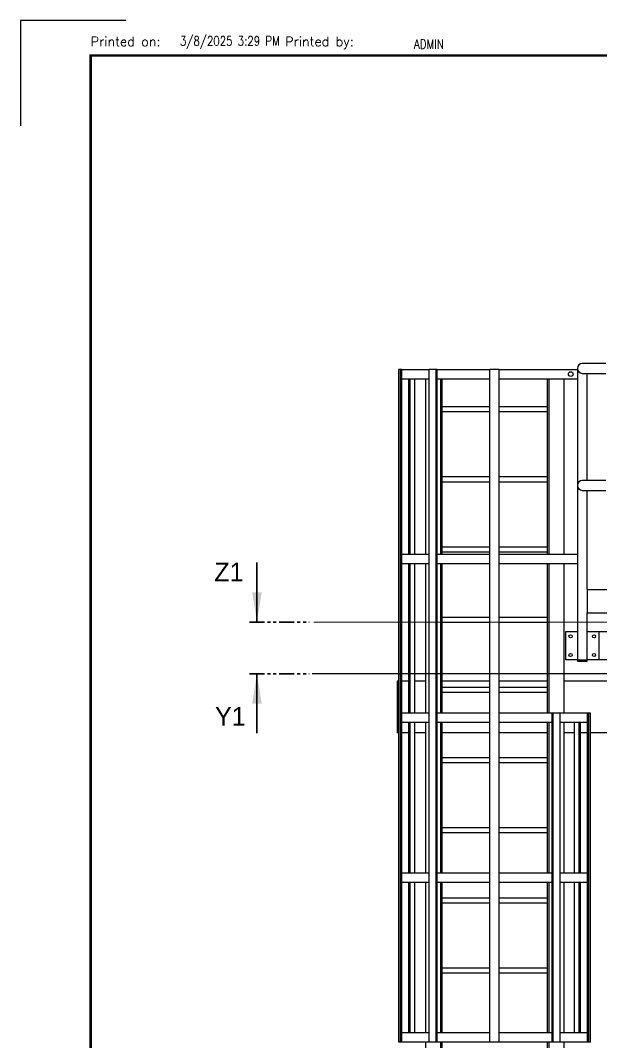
# Model space of a CAD drawing. Header units: millimetres. Extents: x 0 to 16187, y -20471 to 6290.
# Drawn here: x 2721.7 to 2970, y 5484.6 to 5921.5 of the extents above; entities that cross this region are included whole.
import ezdxf
from ezdxf.enums import TextEntityAlignment as Align

# ---------------------------------------------------------------- set-up
doc = ezdxf.new("R2010")
doc.units = ezdxf.units.MM
doc.linetypes.add('PHANTOM', pattern=[12.7, 6.35, -1.27, 1.27, -1.27, 1.27, -1.27])
doc.layers.add('BORDER1', color=3, linetype='Continuous')
doc.layers.add('BORDER2', color=7, linetype='Continuous')
doc.styles.add('ROMANC', font='ROMANC', dxfattribs={"height": 5})
doc.styles.add('ROMAND-1', font='ic-romand.shx')
doc.styles.add('ROMANS', font='ROMANS.shx', dxfattribs={"width": 0.8})
doc.styles.add('ROMANT', font='ROMANT', dxfattribs={"height": 4})

# ---------------------------------------------------------------- blocks, each defined once
blk = doc.blocks.new('*U609')
at = {"layer": 'BORDER1', "color": 154, "true_color": 0x1859a9, "const_width": 1}
blk.add_lwpolyline([(1.81, 811), (1144, 811), (1144, 0), (0, 0), (0, 811)], close=True, dxfattribs=at)
at = {"layer": 'BORDER2'}
blk.add_lwpolyline([(15, 826), (-30, 826), (-30, 781)], dxfattribs=at)
at = {"layer": 'BORDER2', "style": 'ROMANS'}
blk.add_text('Printed on:                 Printed by:', height=4, dxfattribs=at).set_placement((0, 815))
at = {"layer": 'BORDER2', "char_height": 4, "attachment_point": 7, "style": 'ROMANS'}
for s, insert in [('3/8/2025 3:29 PM', (38.14, 813.89)), ('ADMIN', (138.14, 813.89))]:
    blk.add_mtext(s, dxfattribs=dict(at, insert=insert))
at = {"layer": 'BORDER2', "flags": 8}
for tag, height, style, p in [('REV-A', 3.24, 'ROMANS', (986.93, 140.25)), ('RE-A', 8.06, 'ROMANT', (1084.63, 7.17))]:
    blk.add_attdef(tag, text='', height=height, dxfattribs=dict(at, style=style)).set_placement(p, align=Align.CENTER)
at = {"layer": 'BORDER2', "style": 'ROMANS', "width": 3.830216}
blk.add_attdef('DATE-A', text='', height=3.24, dxfattribs=at).set_placement((995.51, 140.25), (1008.51, 140.25), align=Align.FIT)
at = {"layer": 'BORDER2'}
for tag, height, style, p in [('DRN-A', 3.24, 'ROMANS', (1018.38, 140.25)), ('CHD-A', 3.24, 'ROMANS', (1032.35, 140.25)), ('APD-A', 3.24, 'ROMANS', (1046.64, 140.25)), ('CONS_CONT_VEND', 4.2, 'ROMANC', (1061.39, 72.83))]:
    blk.add_attdef(tag, text='', height=height, dxfattribs=dict(at, style=style)).set_placement(p, align=Align.CENTER)
at = {"layer": 'BORDER2', "style": 'ROMANS', "width": 0.8}
for tag, p, height in [('1:X', (997.23, 122.55), 3.5), ('LOC', (1042.74, 122.55), 3.5), ('PROJ_NO', (1118.64, 122.55), 3.5), ('CONS_DRG_NO', (1011, 63), 3)]:
    blk.add_attdef(tag, p, '', height=height, dxfattribs=at)
at = {"layer": 'BORDER2', "lineweight": 30, "width": 0.8, "flags": 104}
blk.add_attdef('COMMENTS-A', text='', height=2.2, dxfattribs=at).set_placement((1055.21, 142.07), align=Align.MIDDLE_LEFT)
at = {"layer": 'BORDER2', "style": 'ROMANS', "width": 0.8}
for tag, p in [('PROJECT_TITLE_1', (1061.07, 55.35)), ('PROJECT_TITLE_2', (1061.07, 49.3))]:
    blk.add_attdef(tag, text='', height=3.5, dxfattribs=at).set_placement(p, align=Align.MIDDLE)
at = {"layer": 'BORDER2', "style": 'ROMANT', "width": 0.8}
for tag, p in [('DRG_TITLE_1', (1061.07, 36.31)), ('DRG_TITLE_2', (1061.07, 28.31)), ('DRG_TITLE_3', (1061.07, 20.31))]:
    blk.add_attdef(tag, text='', height=5, dxfattribs=at).set_placement(p, align=Align.CENTER)
at = {"layer": 'BORDER2', "style": 'ROMANT'}
for tag, p in [('AR', (995, 7.17)), ('PA', (1011.74, 7.17)), ('DC', (1028.45, 7.17)), ('TS', (1120.84, 7.17))]:
    blk.add_attdef(tag, p, '', height=8.06, dxfattribs=at)
for tag, p in [('SRNO', (1074.7, 7.17)), ('SH', (1115.8, 7.18))]:
    blk.add_attdef(tag, text='', height=8.06, dxfattribs=at).set_placement(p, align=Align.RIGHT)
at = {"layer": 'BORDER2', "style": 'ROMANS', "flags": 2}
blk.add_attdef('TB_VERSION', text='', height=2, dxfattribs=at).set_placement((1, -1), align=Align.TOP_LEFT)

msp = doc.modelspace()

# ---------------------------------------------------------------- linework, layer by layer
at = {"color": 7, "linetype": 'Continuous', "lineweight": 25}
for p, q in [((2883.43074, 5484.74012), (2883.43074, 5772.34012)), ((2884.12534, 5772.34012), (2883.43074, 5772.34012)), ((2884.12534, 5484.74012), (2884.12534, 5772.34012)), ((2884.71622, 5772.34012), (2884.12534, 5772.34012)), ((2884.71622, 5484.74012), (2884.71622, 5772.34012)), ((2884.71622, 5772.34012), (2896.33718, 5772.34012)), ((2896.33718, 5484.74012), (2896.33718, 5772.34012)), ((2899.40136, 5772.34012), (2896.33718, 5772.34012)), ((2899.40136, 5484.74012), (2899.40136, 5772.34012)), ((2899.78703, 5772.34012), (2899.40136, 5772.34012)), ((2899.78703, 5484.74012), (2899.78703, 5772.34012)), ((2899.78703, 5772.34012), (2922.35212, 5772.34012)), ((2922.35212, 5484.74012), (2922.35212, 5772.34012)), ((2926.35212, 5772.34012), (2922.35212, 5772.34012)), ((2926.35212, 5484.74012), (2926.35212, 5772.34012)), ((2926.35212, 5772.34012), (2959.69212, 5772.34012)), ((2959.69212, 5772.74012), (2959.69212, 5648.24012)), ((2971.80212, 5774.85012), (2961.80212, 5774.85012)), ((2884.71622, 5768.34012), (2896.33718, 5768.34012)), ((2887.67187, 5693.34012), (2887.67187, 5768.34012)), ((2888.19149, 5693.34012), (2888.19149, 5768.34012)), ((2890.19149, 5693.34012), (2890.19149, 5768.34012)), ((2894.85212, 5768.34012), (2894.85212, 5693.34012)), ((2899.78703, 5768.34012), (2922.35212, 5768.34012)), ((2901.25212, 5768.34012), (2901.25212, 5693.34012)), ((2901.85212, 5768.34012), (2901.85212, 5693.34012)), ((2926.35212, 5768.34012), (2959.69212, 5768.34012)), ((2946.85212, 5768.34012), (2946.85212, 5693.34012)), ((2947.45212, 5768.34012), (2947.45212, 5693.34012)), ((2953.85212, 5768.34012), (2953.85212, 5693.34012)), ((2961.80212, 5770.63012), (2971.80212, 5770.63012)), ((2963.91212, 5724.85012), (2963.91212, 5770.63012)), ((2922.35212, 5756.34012), (2901.85212, 5756.34012)), ((2901.85212, 5754.34012), (2922.35212, 5754.34012)), ((2946.85212, 5756.34012), (2926.35212, 5756.34012)), ((2926.35212, 5754.34012), (2946.85212, 5754.34012)), ((2922.35212, 5726.34012), (2901.85212, 5726.34012)), ((2901.85212, 5724.34012), (2922.35212, 5724.34012)), ((2946.85212, 5726.34012), (2926.35212, 5726.34012)), ((2926.35212, 5724.34012), (2946.85212, 5724.34012)), ((2971.80212, 5724.85012), (2961.80212, 5724.85012)), ((2961.80212, 5720.63012), (2971.80212, 5720.63012)), ((2963.91212, 5678.24012), (2963.91212, 5720.63012)), ((2884.71622, 5693.34012), (2896.33718, 5693.34012)), ((2899.78703, 5693.34012), (2922.35212, 5693.34012)), ((2922.35212, 5696.34012), (2901.85212, 5696.34012)), ((2901.85212, 5694.34012), (2922.35212, 5694.34012)), ((2946.85212, 5696.34012), (2926.35212, 5696.34012)), ((2926.35212, 5694.34012), (2946.85212, 5694.34012)), ((2926.35212, 5693.34012), (2959.69212, 5693.34012)), ((2884.71622, 5689.34012), (2896.33718, 5689.34012)), ((2887.67187, 5625.34012), (2887.67187, 5689.34012)), ((2888.19149, 5625.34012), (2888.19149, 5689.34012)), ((2890.19149, 5625.34012), (2890.19149, 5689.34012)), ((2894.85212, 5689.34012), (2894.85212, 5625.34012)), ((2899.78703, 5689.34012), (2922.35212, 5689.34012)), ((2901.25212, 5689.34012), (2901.25212, 5625.34012)), ((2901.85212, 5689.34012), (2901.85212, 5625.34012)), ((2926.35212, 5689.34012), (2959.69212, 5689.34012)), ((2946.85212, 5689.34012), (2946.85212, 5625.34012)), ((2947.45212, 5689.34012), (2947.45212, 5625.34012)), ((2953.85212, 5689.34012), (2953.85212, 5625.34012)), ((2963.91212, 5678.24012), (2963.91212, 5668.24012)), ((2963.91212, 5678.24012), (2973.91212, 5678.24012)), ((2963.91212, 5648.24012), (2963.91212, 5668.24012)), ((2963.91212, 5668.24012), (2973.91212, 5668.24012)), ((2922.35212, 5666.34012), (2901.85212, 5666.34012)), ((2901.85212, 5664.34012), (2922.35212, 5664.34012)), ((2946.85212, 5666.34012), (2926.35212, 5666.34012)), ((2926.35212, 5664.34012), (2946.85212, 5664.34012)), ((2954.80212, 5648.24012), (2954.80212, 5660.24012)), ((2954.80212, 5660.24012), (2959.69212, 5660.24012)), ((2963.91212, 5660.24012), (2968.80212, 5660.24012)), ((2968.80212, 5660.24012), (2968.80212, 5648.24012)), ((2968.80212, 5660.24012), (2973.25212, 5660.24012)), ((2959.69212, 5648.24012), (2954.80212, 5648.24012)), ((2959.69212, 5648.24012), (2959.69212, 5647.64012)), ((2959.69212, 5648.24012), (2963.91212, 5648.24012)), ((2959.69212, 5648.24012), (2963.56855, 5648.24012)), ((2959.69212, 5647.64012), (2963.91212, 5647.64012)), ((2963.56855, 5648.24012), (2963.91212, 5648.24012)), ((2963.91212, 5647.64012), (2963.91212, 5648.24012)), ((2968.80212, 5648.24012), (2963.91212, 5648.24012)), ((2973.25212, 5648.24012), (2968.80212, 5648.24012)), ((2883.43074, 5639.04012), (2882.75212, 5639.04012)), ((2882.75212, 5639.04012), (2882.75212, 5617.04012)), ((2887.67187, 5639.04012), (2884.71622, 5639.04012)), ((2894.85212, 5639.04012), (2890.19149, 5639.04012)), ((2922.35212, 5639.04012), (2901.85212, 5639.04012)), ((2922.35212, 5636.34012), (2901.85212, 5636.34012)), ((2946.85212, 5639.04012), (2926.35212, 5639.04012)), ((2946.85212, 5636.34012), (2926.35212, 5636.34012)), ((2973.25212, 5639.04012), (2953.85212, 5639.04012)), ((2901.85212, 5634.34012), (2922.35212, 5634.34012)), ((2926.35212, 5634.34012), (2946.85212, 5634.34012)), ((2896.33718, 5625.34012), (2884.71622, 5625.34012)), ((2922.35212, 5625.34012), (2899.78703, 5625.34012)), ((2948.91721, 5625.34012), (2926.35212, 5625.34012)), ((2948.91721, 5484.74012), (2948.91721, 5625.34012)), ((2949.30288, 5625.34012), (2948.91721, 5625.34012)), ((2949.30288, 5484.74012), (2949.30288, 5625.34012)), ((2952.36706, 5625.34012), (2949.30288, 5625.34012)), ((2952.36706, 5484.74012), (2952.36706, 5625.34012)), ((2963.98802, 5625.34012), (2952.36706, 5625.34012)), ((2963.98802, 5484.74012), (2963.98802, 5625.34012)), ((2964.5789, 5625.34012), (2963.98802, 5625.34012)), ((2964.5789, 5484.74012), (2964.5789, 5625.34012)), ((2965.2735, 5625.34012), (2964.5789, 5625.34012)), ((2965.2735, 5484.74012), (2965.2735, 5625.34012)), ((2896.33718, 5621.34012), (2884.71622, 5621.34012)), ((2887.67187, 5557.04012), (2887.67187, 5621.34012)), ((2888.19149, 5557.04012), (2888.19149, 5621.34012)), ((2890.19149, 5557.04012), (2890.19149, 5621.34012)), ((2894.85212, 5621.34012), (2894.85212, 5557.04012)), ((2922.35212, 5621.34012), (2899.78703, 5621.34012)), ((2901.25212, 5621.34012), (2901.25212, 5557.04012)), ((2901.85212, 5621.34012), (2901.85212, 5557.04012)), ((2948.91721, 5621.34012), (2926.35212, 5621.34012)), ((2946.85212, 5621.34012), (2946.85212, 5557.04012)), ((2947.45212, 5621.34012), (2947.45212, 5557.04012)), ((2963.98802, 5621.34012), (2952.36706, 5621.34012)), ((2953.85212, 5621.34012), (2953.85212, 5557.04012)), ((2958.51275, 5557.04012), (2958.51275, 5621.34012)), ((2960.51275, 5557.04012), (2960.51275, 5621.34012)), ((2961.03237, 5557.04012), (2961.03237, 5621.34012)), ((2883.43074, 5617.04012), (2882.75212, 5617.04012)), ((2887.67187, 5617.04012), (2884.71622, 5617.04012)), ((2894.85212, 5617.04012), (2890.19149, 5617.04012)), ((2922.35212, 5617.04012), (2901.85212, 5617.04012)), ((2946.85212, 5617.04012), (2926.35212, 5617.04012)), ((2958.51275, 5617.04012), (2953.85212, 5617.04012)), ((2963.98802, 5617.04012), (2961.03237, 5617.04012)), ((2973.25212, 5617.04012), (2965.2735, 5617.04012)), ((2922.35212, 5606.34012), (2901.85212, 5606.34012)), ((2946.85212, 5606.34012), (2926.35212, 5606.34012)), ((2901.85212, 5604.34012), (2922.35212, 5604.34012)), ((2926.35212, 5604.34012), (2946.85212, 5604.34012)), ((2922.35212, 5576.34012), (2901.85212, 5576.34012)), ((2946.85212, 5576.34012), (2926.35212, 5576.34012)), ((2901.85212, 5574.34012), (2922.35212, 5574.34012)), ((2926.35212, 5574.34012), (2946.85212, 5574.34012)), ((2896.33718, 5557.04012), (2884.71622, 5557.04012)), ((2896.33718, 5553.04012), (2884.71622, 5553.04012)), ((2887.67187, 5488.74012), (2887.67187, 5553.04012)), ((2888.19149, 5488.74012), (2888.19149, 5553.04012)), ((2890.19149, 5488.74012), (2890.19149, 5553.04012)), ((2894.85212, 5553.04012), (2894.85212, 5488.74012)), ((2922.35212, 5557.04012), (2899.78703, 5557.04012)), ((2922.35212, 5553.04012), (2899.78703, 5553.04012)), ((2901.25212, 5553.04012), (2901.25212, 5488.74012)), ((2901.85212, 5553.04012), (2901.85212, 5488.74012)), ((2948.91721, 5557.04012), (2926.35212, 5557.04012)), ((2948.91721, 5553.04012), (2926.35212, 5553.04012)), ((2946.85212, 5553.04012), (2946.85212, 5488.74012)), ((2947.45212, 5553.04012), (2947.45212, 5488.74012)), ((2963.98802, 5557.04012), (2952.36706, 5557.04012)), ((2963.98802, 5553.04012), (2952.36706, 5553.04012)), ((2953.85212, 5553.04012), (2953.85212, 5488.74012)), ((2958.51275, 5488.74012), (2958.51275, 5553.04012)), ((2960.51275, 5488.74012), (2960.51275, 5553.04012)), ((2961.03237, 5488.74012), (2961.03237, 5553.04012)), ((2922.35212, 5546.34012), (2901.85212, 5546.34012)), ((2901.85212, 5544.34012), (2922.35212, 5544.34012)), ((2946.85212, 5546.34012), (2926.35212, 5546.34012)), ((2926.35212, 5544.34012), (2946.85212, 5544.34012)), ((2922.35212, 5516.34012), (2901.85212, 5516.34012)), ((2901.85212, 5514.34012), (2922.35212, 5514.34012)), ((2946.85212, 5516.34012), (2926.35212, 5516.34012)), ((2926.35212, 5514.34012), (2946.85212, 5514.34012)), ((2896.33718, 5488.74012), (2884.71622, 5488.74012)), ((2922.35212, 5488.74012), (2899.78703, 5488.74012)), ((2948.91721, 5488.74012), (2926.35212, 5488.74012)), ((2963.98802, 5488.74012), (2952.36706, 5488.74012)), ((2884.12534, 5484.74012), (2883.43074, 5484.74012)), ((2884.71622, 5484.74012), (2884.12534, 5484.74012)), ((2896.33718, 5484.74012), (2884.71622, 5484.74012)), ((2894.85212, 5484.74012), (2894.85212, 5250.34012)), ((2899.40136, 5484.74012), (2896.33718, 5484.74012)), ((2899.78703, 5484.74012), (2899.40136, 5484.74012)), ((2922.35212, 5484.74012), (2899.78703, 5484.74012)), ((2901.25212, 5484.74012), (2901.25212, 5250.34012)), ((2901.85212, 5484.74012), (2901.85212, 5250.34012)), ((2926.35212, 5484.74012), (2922.35212, 5484.74012)), ((2948.91721, 5484.74012), (2926.35212, 5484.74012)), ((2946.85212, 5484.74012), (2946.85212, 5250.34012)), ((2947.45212, 5484.74012), (2947.45212, 5250.34012)), ((2949.30288, 5484.74012), (2948.91721, 5484.74012)), ((2952.36706, 5484.74012), (2949.30288, 5484.74012)), ((2963.98802, 5484.74012), (2952.36706, 5484.74012)), ((2953.85212, 5484.74012), (2953.85212, 5250.34012)), ((2964.5789, 5484.74012), (2963.98802, 5484.74012)), ((2965.2735, 5484.74012), (2964.5789, 5484.74012))]:
    msp.add_line(p, q, dxfattribs=at)
at = {"color": 7, "linetype": 'Continuous', "lineweight": 35}
for p, q in [((2822.79812, 5689.74012), (2822.79812, 5664.34012)), ((2822.79812, 5616.8193), (2822.79812, 5642.2193))]:
    msp.add_line(p, q, dxfattribs=at)
at = {"color": 7, "linetype": 'PHANTOM', "lineweight": 35}
for p, q in [((2819.62312, 5664.34012), (2845.03582, 5664.34012)), ((2819.62312, 5642.2193), (2845.03582, 5642.2193))]:
    msp.add_line(p, q, dxfattribs=at)
at = {"color": 7, "linetype": 'Continuous', "lineweight": 18}
msp.add_line((2847.16129, 5664.34012), (3460.84053, 5664.34012), dxfattribs=at)
msp.add_line((3453.43112, 5642.2193), (2846.34704, 5642.2193))
at = {"color": 7, "linetype": 'Continuous', "lineweight": 25}
for centre, radius in [((2956.85212, 5770.34012), 1), ((2956.80212, 5658.24012), 0.7), ((2966.80212, 5658.24012), 0.7), ((2956.80212, 5650.24012), 0.7), ((2966.80212, 5650.24012), 0.7)]:
    msp.add_circle(centre, radius, dxfattribs=at)
for centre in [(2961.80212, 5772.74012), (2961.80212, 5722.74012)]:
    msp.add_arc(centre, 2.11, 90, 270, dxfattribs=at)
at = {"color": 7, "linetype": 'Continuous', "lineweight": 35}
for points in [[(2822.79812, 5664.34012), (2824.83012, 5677.04012), (2820.76612, 5677.04012)], [(2822.79812, 5642.2193), (2820.76612, 5629.5193), (2824.83012, 5629.5193)]]:
    msp.add_solid(points, dxfattribs=at)

# ---------------------------------------------------------------- block references
at = {"layer": 'BORDER1'}
msp.add_blockref('*U609', (2751.74575, 5095.49056), dxfattribs=at)

# ---------------------------------------------------------------- texts
at = {"color": 7, "char_height": 8, "attachment_point": 1, "style": 'ROMAND-1'}
for s, insert in [('Z1', (2804.57193, 5689.74012)), ('Y1', (2804.89376, 5628.04341))]:
    msp.add_mtext(s, dxfattribs=dict(at, insert=insert))

doc.saveas('drawing.dxf')
